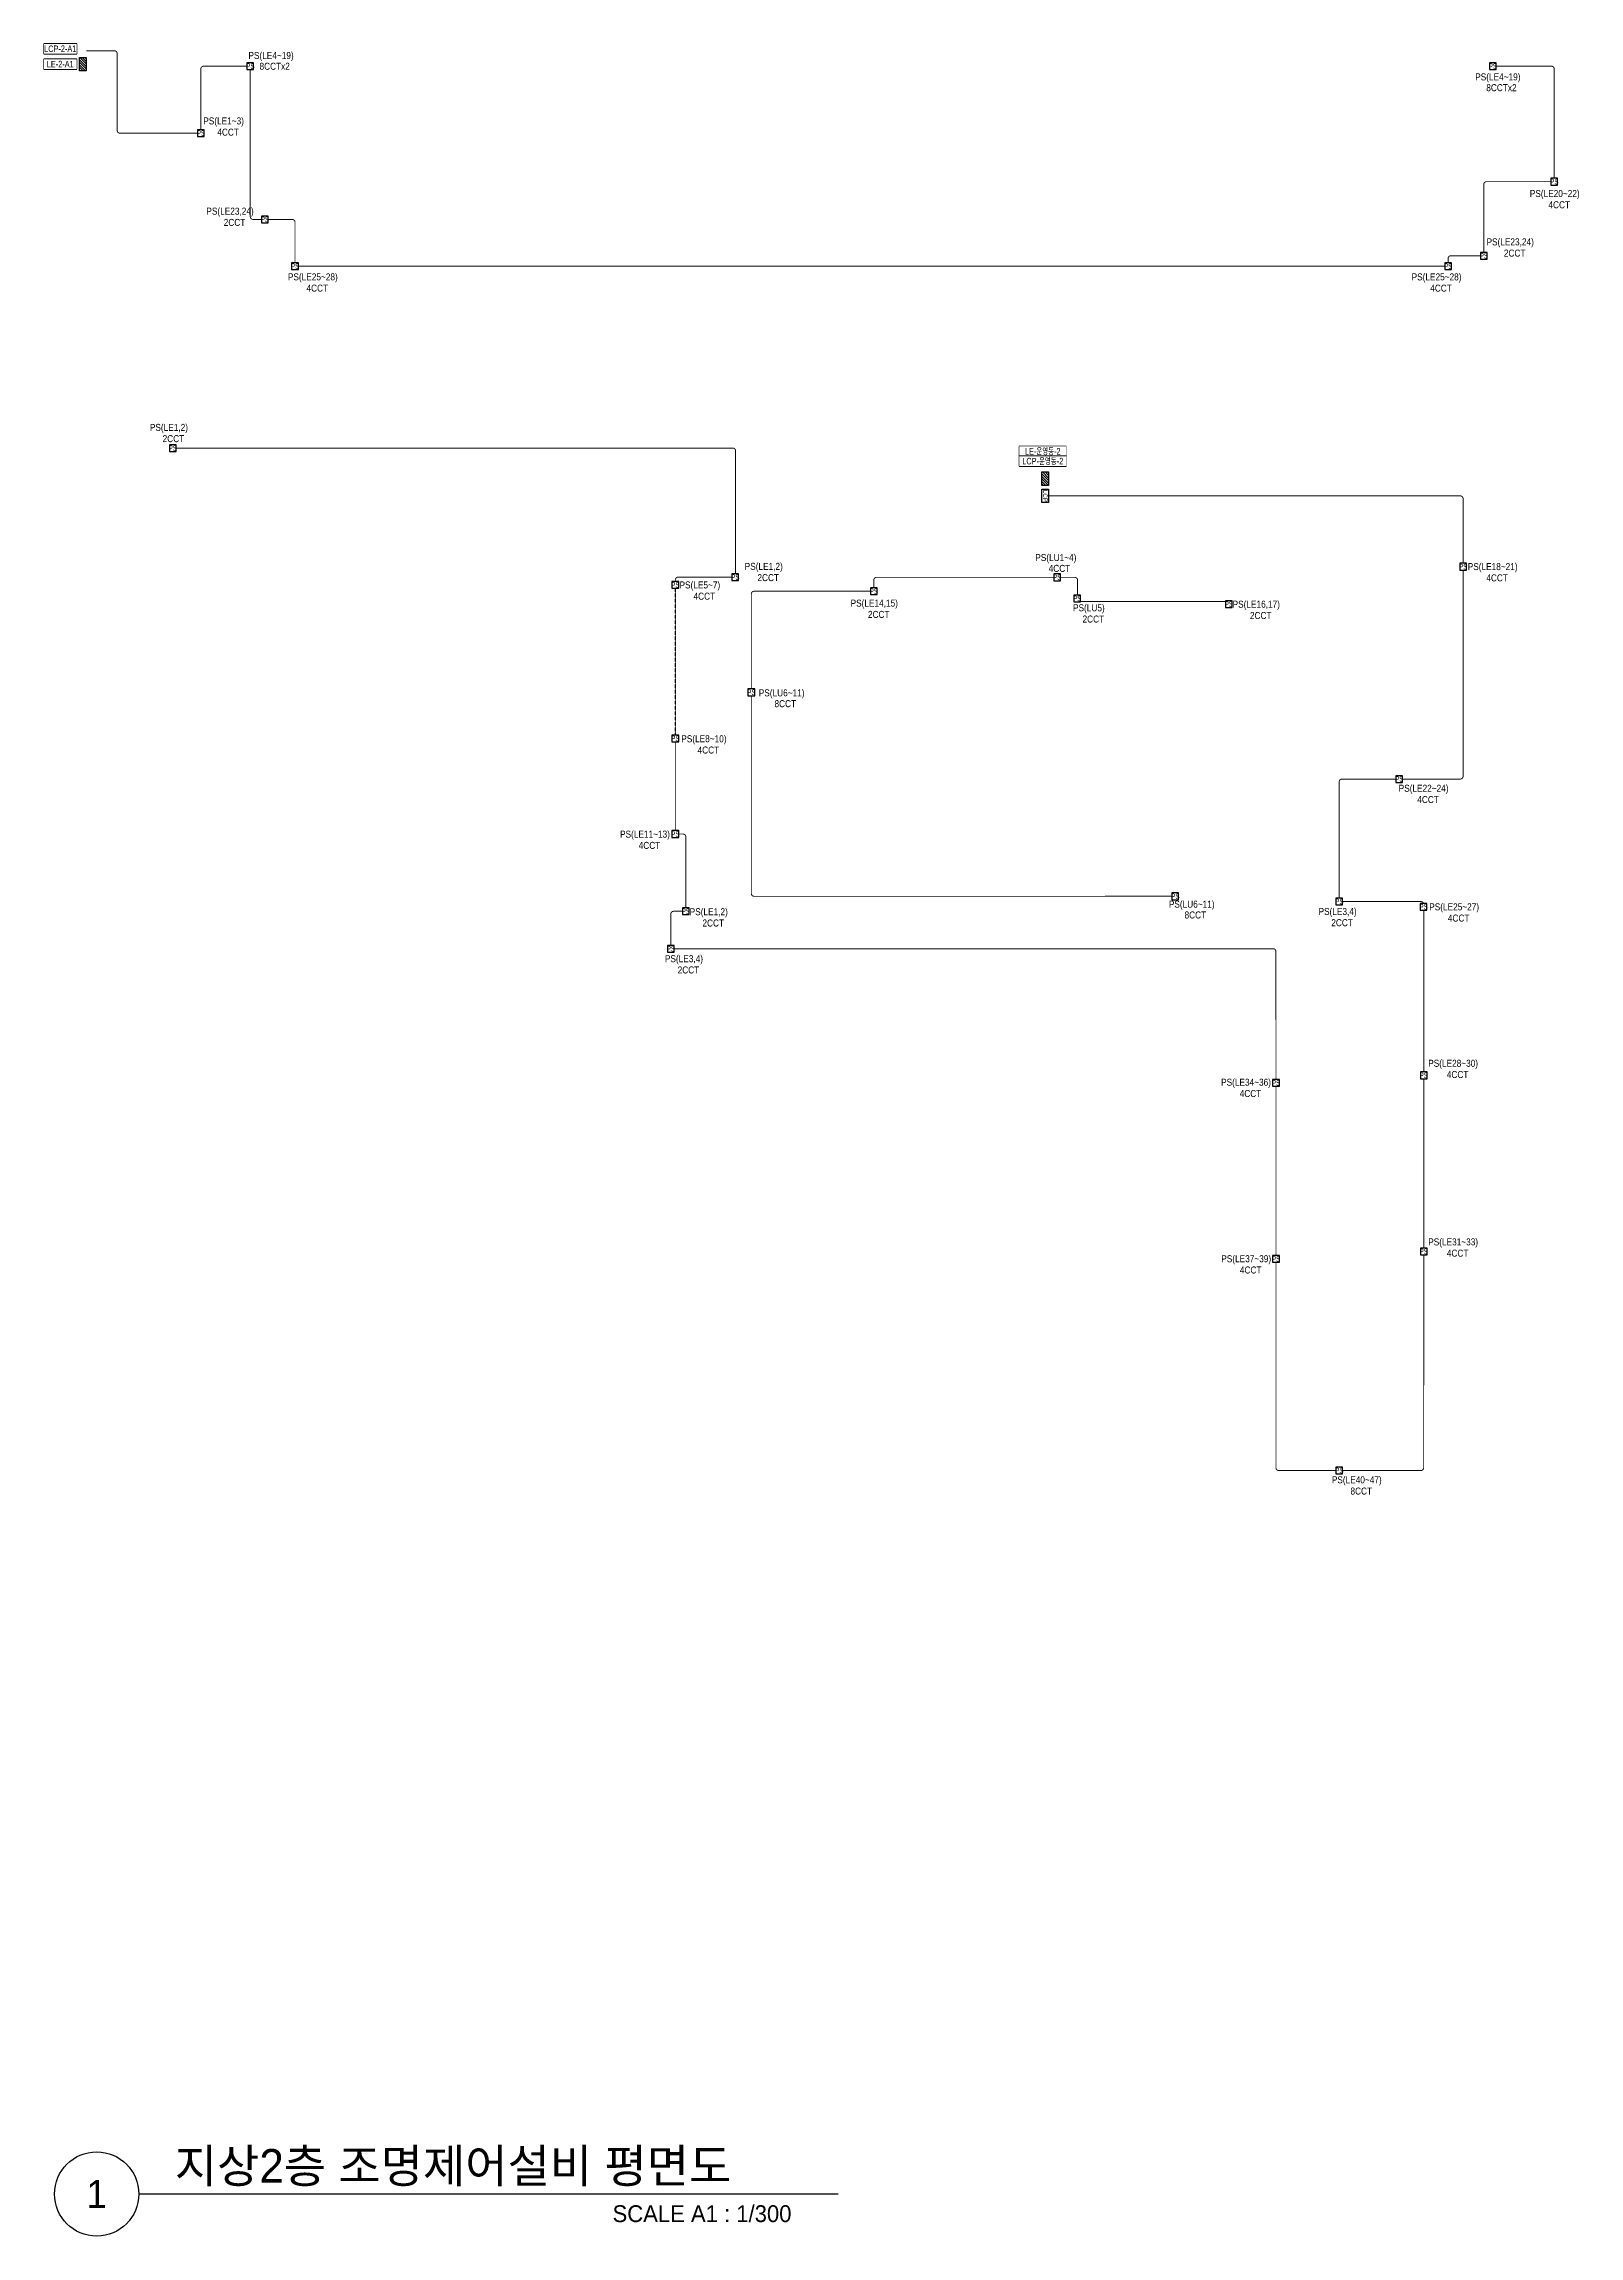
# Model space of a CAD drawing. Header units: millimetres. Extents: x 39625 to 501091, y -351975 to 833216.
# Drawn here: x 90549 to 172547, y -169350 to -52302 of the extents above; entities that cross this region are included whole.
import ezdxf
from ezdxf.enums import TextEntityAlignment as Align

# ---------------------------------------------------------------- set-up
doc = ezdxf.new("R2010")
doc.units = ezdxf.units.MM
doc.header["$LTSCALE"] = 150
doc.set_wipeout_variables(frame=1)
doc.linetypes.add('HIDDEN', pattern=[9.525, 6.35, -3.175])
for name, color, linetype in [('------01 Distribution Panel', 3, 'Continuous'), ('------02 Etc Panel', 3, 'Continuous'), ('------04 Lighting Switch', 2, 'Continuous'), ('-----30 Text', 2, 'Continuous'), ('-----41 Drawing Title', 2, 'Continuous')]:
    doc.layers.add(name, color=color, linetype=linetype)
doc.styles.add('ELEC', font='')
doc.styles.get('ELEC').set_extended_font_data('Dotum')

# ---------------------------------------------------------------- blocks, each defined once
blk = doc.blocks.new('ps')
blk.add_lwpolyline([(-79296, 80452), (-79751, 80452), (-79751, 79997), (-79296, 79997)], close=True)
at = {"style": 'ELEC', "width": 0.7}
blk.add_text('PS', height=379.2, dxfattribs=at).set_placement((-79517, 80226), align=Align.MIDDLE_CENTER)
blk = doc.blocks.new('A02')
h = blk.add_hatch()
h.set_pattern_fill('ANSI31', color=256, scale=25, style=0)
h.set_pattern_definition([(45, (-2000, -19200), (-56.1266, 56.1266), [])])
h.paths.add_polyline_path([(-300, 300), (-300, 0), (300, 0), (300, 300)])
blk.add_lwpolyline([(300, 0), (-300, 0), (-300, 300), (300, 300)], close=True)
blk = doc.blocks.new('A07')
blk.add_lwpolyline([(-300, 0), (-300, 300), (300, 300), (300, 0)], close=True)
at = {"style": 'ELEC'}
blk.add_text('LCP', height=200, dxfattribs=at).set_placement((0, 150), align=Align.MIDDLE)

msp = doc.modelspace()

# ---------------------------------------------------------------- linework, layer by layer
at = {"layer": '------01 Distribution Panel', "color": 1, "elevation": 0}
for points in [[(90549, -53647), (92304, -53647), (92304, -53122), (90549, -53122)], [(142641, -74318), (145157, -74318), (145157, -73793), (142641, -73793)]]:
    msp.add_lwpolyline(points, close=True, dxfattribs=at)
at = {"layer": '-----41 Drawing Title', "color": 7}
msp.add_line((132978, -167100), (95622, -167100), dxfattribs=at)
msp.add_circle((93372, -167100), 2250, dxfattribs=at)
at = {"color": 30, "linetype": 'HIDDEN', "lineweight": -3, "ltscale": 0.2}
msp.add_line((124274, -81370), (124274, -89210), dxfattribs=at)
at = {"color": 30, "linetype": 'HIDDEN', "lineweight": -3, "ltscale": 0.2, "const_width": 50}
for points in [[(92814, -52670), (94313, -52670, -0.4142136), (94463, -52820), (94463, -56920, 0.4142039), (94613, -57070), (98754, -57070)], [(98933, -56890), (98933, -53645, -0.4142001), (99083, -53495), (101394, -53495)], [(101574, -53675), (101574, -61525, 0.4142001), (101724, -61675), (102174, -61675)], [(171216, -59481), (171216, -53645, 0.4142136), (171066, -53495), (168113, -53495)], [(167453, -63435), (167453, -59810, -0.4142136), (167603, -59660), (171036, -59660)], [(102533, -61675), (103813, -61675, -0.4142136), (103963, -61825), (103963, -63995)], [(165543, -63995), (165543, -63765, -0.4142136), (165693, -63615), (167274, -63615)], [(97613, -73885), (127344, -73885, -0.4142136), (127494, -74035), (127494, -80595)], [(166347, -80035), (166347, -76585, 0.4142136), (166197, -76435), (144214, -76435)], [(127294, -80775), (124424, -80775, 0.4142136), (124274, -80925), (124274, -81010)], [(144484, -80785), (135024, -80785, 0.4142136), (134874, -80935), (134874, -81350)], [(145757, -81735), (145757, -80935, 0.4142136), (145607, -80785), (144844, -80785)], [(166347, -80395), (166347, -91405, -0.4142136), (166197, -91555), (163113, -91555)], [(128334, -86745), (128334, -81680, -0.4142136), (128484, -81530), (134694, -81530)], [(150794, -97815), (128484, -97816, -0.4142337), (128334, -97666), (128334, -87105)], [(159733, -97915), (159733, -91705, -0.4142136), (159883, -91555), (162754, -91555)], [(124454, -94490), (124683, -94490, -0.4142136), (124833, -94640), (124833, -98435)], [(164235, -98195, 0.3175643), (164093, -98095), (159913, -98095)], [(124654, -98615), (124183, -98615, 0.4142136), (124033, -98765), (124033, -100435)], [(124213, -100615), (156203, -100615, -0.4142077), (156353, -100765), (156354, -107595)], [(164244, -116955), (164243, -128325, -0.4142136), (164093, -128475), (159913, -128475)], [(156354, -117360), (156354, -128325, 0.4142136), (156504, -128475), (159554, -128475)]]:
    msp.add_lwpolyline(points, format="xyb", dxfattribs=at)
for points in [[(104143, -64175), (165364, -64175)], [(124274, -81370), (124274, -89210)], [(153654, -82074), (145913, -82074)], [(124274, -89570), (124274, -94310)], [(164244, -98555), (164244, -107195)], [(164244, -107555), (164244, -116595)], [(156354, -107955), (156354, -116995)]]:
    msp.add_lwpolyline(points, dxfattribs=at)

# ---------------------------------------------------------------- block references
at = {"layer": '------01 Distribution Panel', "xscale": 1.2, "yscale": 1.2, "zscale": 1.2}
for p, rotation in [((92454, -53385), 270), ((144214, -75515), 90)]:
    msp.add_blockref('A02', p, dxfattribs=dict(at, rotation=rotation))
at = {"layer": '------02 Etc Panel', "xscale": 1.2, "yscale": 1.2, "zscale": 1.2, "rotation": 270}
msp.add_blockref('A07', (143854, -76435), dxfattribs=at)
at = {"layer": '------04 Lighting Switch', "xscale": 0.790589613177827, "yscale": 0.790589613177827, "zscale": 0.790589613177827}
for p in [(164444, -116920), (230804, -116920), (161804, -120495), (234086, -123085), (165224, -125100), (166834, -127600), (228414, -127600), (230324, -127040), (160304, -137310), (190344, -144200), (207534, -144210), (229218, -143640), (187144, -144615), (197744, -144955), (208604, -145340), (216704, -145640), (191204, -150350), (187144, -152815), (225804, -154980), (187144, -157915), (213844, -161240), (222604, -161520), (227105, -161800), (187704, -162040), (186904, -164040), (219224, -171200), (227114, -170800), (219224, -180600), (227114, -180200), (222604, -191900)]:
    msp.add_blockref('ps', p, dxfattribs=at)

# ---------------------------------------------------------------- texts
at = {"layer": '-----30 Text', "style": 'ELEC', "width": 0.9}
for s, p in [('PS(LE4~19)', (102685, -52969)), ('8CCTx2 ', (102939, -53499)), ('PS(LE4~19)', (168204, -54112)), ('8CCTx2 ', (168458, -54642)), ('PS(LE1~3)', (100151, -56463)), ('4CCT', (100391, -57018)), ('PS(LE20~22)', (171242, -60340)), ('4CCT', (171482, -60894)), ('PS(LE23,24)', (100494, -61282)), ('2CCT', (100733, -61836)), ('PS(LE23,24)', (168863, -62921)), ('2CCT', (169102, -63475)), ('PS(LE25~28)', (104915, -64789)), ('4CCT', (105154, -65344)), ('PS(LE25~28)', (164930, -64792)), ('4CCT', (165170, -65346)), ('PS(LE1,2)', (97230, -72827)), ('2CCT', (97469, -73381)), ('PS(LU1~4)', (144597, -79776)), ('PS(LE1,2)', (128997, -80247)), ('2CCT', (129236, -80801)), ('4CCT ', (144852, -80306)), ('PS(LE18~21)', (167926, -80258)), ('4CCT', (168165, -80813)), ('PS(LE5~7)', (125585, -81239)), ('4CCT', (125824, -81793)), ('PS(LE14,15)', (134900, -82209)), ('2CCT', (135139, -82764)), ('PS(LU5)', (146361, -82457)), ('2CCT', (146600, -83011)), ('PS(LE16,17)', (155301, -82268)), ('2CCT', (155540, -82822)), ('PS(LU6~11)', (129953, -87000)), ('8CCT ', (130208, -87530)), ('PS(LE8~10)', (125802, -89450)), ('4CCT', (126041, -90005)), ('PS(LE22~24)', (164238, -92094)), ('4CCT', (164478, -92649)), ('PS(LE11~13)', (122655, -94542)), ('4CCT', (122894, -95096)), ('PS(LU6~11)', (151854, -98281)), ('PS(LE25~27)', (165870, -98423)), ('PS(LE1,2)', (126060, -98685)), ('2CCT', (126300, -99240)), ('8CCT ', (152108, -98811)), ('PS(LE3,4)', (159646, -98671)), ('2CCT', (159885, -99225)), ('4CCT', (166110, -98978)), ('PS(LE3,4)', (124737, -101192)), ('2CCT', (124976, -101747)), ('PS(LE34~36)', (154755, -107789)), ('PS(LE28~30)', (165815, -106776, 0)), ('4CCT', (166054, -107330, 0)), ('4CCT', (154994, -108344)), ('PS(LE37~39)', (154764, -117212)), ('PS(LE31~33)', (165816, -116313, 0)), ('4CCT', (166055, -116867, 0)), ('4CCT', (155004, -117766)), ('PS(LE40~47)', (160669, -129014)), ('8CCT', (160909, -129569))]:
    msp.add_text(s, height=375, dxfattribs=at).set_placement(p, align=Align.MIDDLE)
at = {"layer": '-----41 Drawing Title', "color": 2, "style": 'ELEC'}
msp.add_text('지상2층 조명제어설비 평면도', height=1800, dxfattribs=at).set_placement((97539, -166500))
at = {"layer": '-----41 Drawing Title', "color": 7, "style": 'ELEC'}
msp.add_text('1', height=1500, dxfattribs=at).set_placement((93372, -167100), align=Align.MIDDLE)
at = {"layer": '-----41 Drawing Title', "style": 'ELEC'}
msp.add_text('SCALE A1 : 1/300', height=900, dxfattribs=at).set_placement((130478, -168600), align=Align.RIGHT)

# ---------------------------------------------------------------- next in the draw order: wipeouts: each hides what was drawn before it
at = {"color": 1}
msp.add_wipeout([(142641, -74318), (145157, -74318), (145157, -73793), (142641, -73793)], dxfattribs=at).dxf.layer = '------01 Distribution Panel'
msp.add_wipeout([(90549, -53647), (92304, -53647), (92304, -53122), (90549, -53122)], dxfattribs=at)

# ---------------------------------------------------------------- next in the draw order: linework, layer by layer
at = {"layer": '------01 Distribution Panel', "color": 1, "elevation": 0}
for points in [[(90549, -52827), (92304, -52827), (92304, -52302), (90549, -52302)], [(142641, -74843), (145157, -74843), (145157, -74318), (142641, -74318)]]:
    msp.add_lwpolyline(points, close=True, dxfattribs=at)

# ---------------------------------------------------------------- next in the draw order: wipeouts: each hides what was drawn before it
at = {"color": 1}
msp.add_wipeout([(142641, -74843), (145157, -74843), (145157, -74318), (142641, -74318)], dxfattribs=at).dxf.layer = '------01 Distribution Panel'
msp.add_wipeout([(90549, -52827), (92304, -52827), (92304, -52302), (90549, -52302)], dxfattribs=at)

# ---------------------------------------------------------------- next in the draw order: texts
at = {"layer": '------01 Distribution Panel', "style": 'ELEC', "width": 0.7}
for s, p in [('LCP-2-A1', (91426, -52565)), ('LE-2-A1', (91426, -53385)), ('LCP-운영동-2', (143899, -74581)), ('LE-운영동-2', (143899, -74056))]:
    msp.add_text(s, height=350, dxfattribs=at).set_placement(p, align=Align.MIDDLE_CENTER)

doc.saveas('drawing.dxf')
